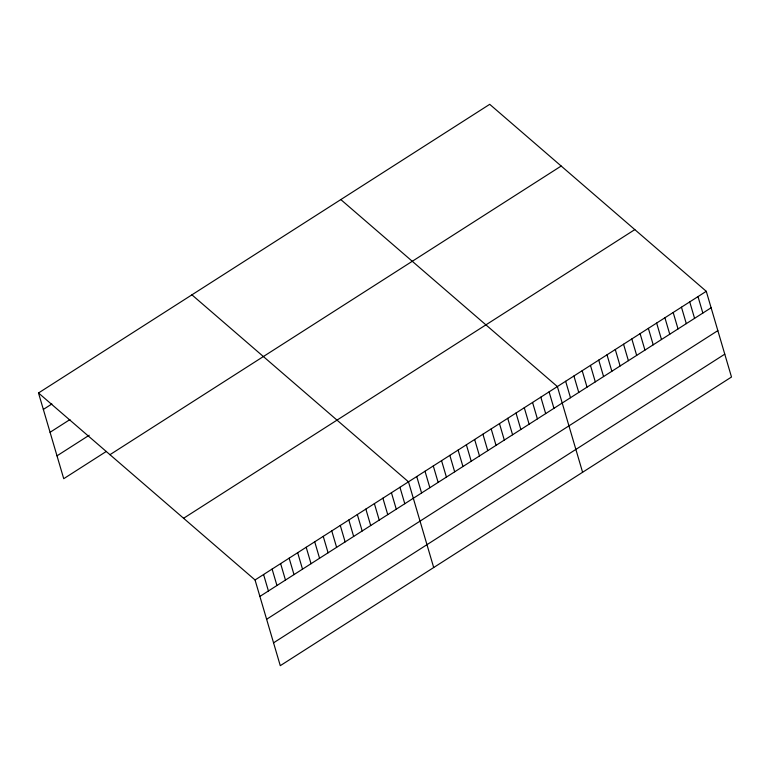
<?xml version="1.0" encoding="UTF-8"?>
<svg xmlns="http://www.w3.org/2000/svg" width="770" height="770" viewBox="0 0 770 770"><rect width="100%" height="100%" fill="white"/><g stroke="black" fill="none" stroke-linecap="round" stroke-linejoin="round"><path stroke-width="1.16" d="M38.5 392.979L489.72 104.325L706.273 291.31L731.5 377.021L280.28 665.675L255.053 579.974L38.5 392.979L63.727 478.69L106.337 451.422M43.341 409.438L51.869 403.981M50.069 432.288L69.955 419.563M56.999 455.83L89.195 435.233M109.966 454.685L561.186 166.031M183.597 518.268L634.817 229.604M255.053 579.974L706.273 291.31M259.904 596.423L711.114 307.769M266.622 619.273L717.842 330.619M273.552 642.825L724.772 354.161M340.821 199.584L557.374 386.569L582.601 472.28M191.913 294.843L408.475 481.828L433.693 567.529M698.005 296.604L702.846 313.063M689.728 301.898L694.578 318.356M681.46 307.192L686.301 323.641M673.182 312.485L678.033 328.934M664.914 317.769L669.756 334.228M656.646 323.063L661.488 339.522M648.369 328.357L653.21 344.816M640.101 333.651L644.942 350.1M631.824 338.944L636.665 355.394M623.556 344.238L628.397 360.687M615.278 349.522L620.12 365.981M607.01 354.816L611.852 371.275M598.733 360.11L603.574 376.569M590.465 365.404L595.306 381.853M582.187 370.697L587.029 387.146M573.919 375.991L578.761 392.44M565.642 381.275L570.493 397.734M549.097 391.863L553.948 408.321M540.829 397.156L545.67 413.606M532.561 402.45L537.402 418.899M524.283 407.734L529.125 424.193M516.015 413.028L520.857 429.487M507.738 418.322L512.579 434.781M499.47 423.615L504.312 440.065M491.193 428.909L496.034 445.358M482.925 434.203L487.766 450.652M474.647 439.487L479.489 455.946M466.379 444.781L471.221 461.24M458.102 450.075L462.943 466.533M449.834 455.368L454.675 471.817M441.557 460.662L446.408 477.111M433.289 465.946L438.13 482.405M425.011 471.24L429.862 487.699M416.743 476.534L421.585 492.993M399.948 487.275L404.789 503.734M391.43 492.733L396.271 509.182M382.902 498.18L387.743 514.639M374.384 503.638L379.225 520.087M365.856 509.085L370.697 525.544M357.328 514.543L362.179 530.992M348.81 519.991L353.651 536.449M340.282 525.448L345.133 541.897M331.764 530.896L336.606 547.354M323.236 536.353L328.087 552.802M314.718 541.801L319.56 558.26M306.19 547.258L311.042 563.707M297.672 552.706L302.514 569.165M289.145 558.163L293.996 574.613M280.627 563.611L285.468 580.07M272.099 569.068L276.95 585.518M263.581 574.516L268.422 590.975"/></g></svg>
